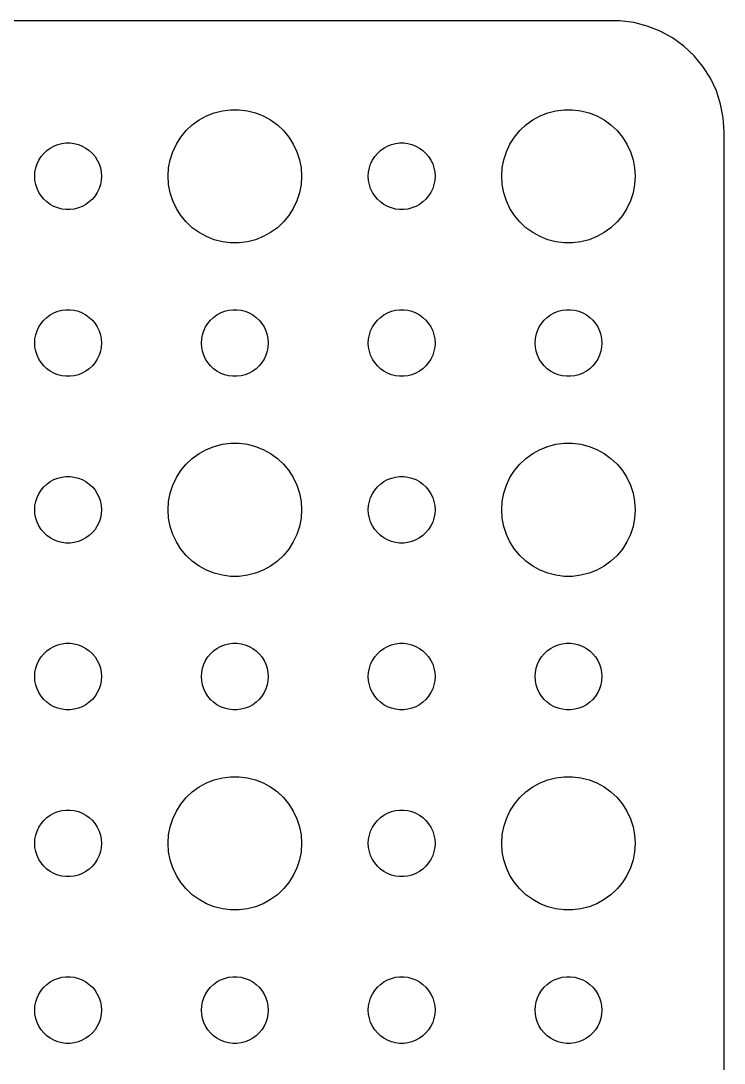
# Model space of a CAD drawing. Header units: metres. Extents: x -60 to 60, y -44 to 44.
# Drawn here: x 27.88 to 59.5, y -2.39 to 44.49 of the extents above; entities that cross this region are included whole.
import ezdxf

# ---------------------------------------------------------------- set-up
doc = ezdxf.new("R2010")
doc.units = ezdxf.units.M

msp = doc.modelspace()

# ---------------------------------------------------------------- linework, layer by layer
for p, q in [((54.8139, 44.4901), (-54.8139, 44.4901)), ((55.4369, 44.4114), (54.8139, 44.4901)), ((56.0451, 44.2553), (55.4369, 44.4114)), ((56.6289, 44.0241), (56.0451, 44.2553)), ((57.1791, 43.7216), (56.6289, 44.0241)), ((57.6871, 43.3526), (57.1791, 43.7216)), ((58.1448, 42.9227), (57.6871, 43.3526)), ((58.5451, 42.4389), (58.1448, 42.9227)), ((58.8815, 41.9088), (58.5451, 42.4389)), ((59.1489, 41.3406), (58.8815, 41.9088)), ((59.3429, 40.7434), (59.1489, 41.3406)), ((36.2227, 40.2145), (36.5729, 40.3532)), ((36.5729, 40.3532), (36.9379, 40.4469)), ((36.9379, 40.4469), (37.3116, 40.4941)), ((37.3116, 40.4941), (37.6884, 40.4941)), ((37.6884, 40.4941), (38.0621, 40.4469)), ((38.0621, 40.4469), (38.427, 40.3532)), ((38.427, 40.3532), (38.7773, 40.2145)), ((51.2227, 40.2145), (51.5729, 40.3532)), ((51.5729, 40.3532), (51.9379, 40.4469)), ((51.9379, 40.4469), (52.3116, 40.4941)), ((52.3116, 40.4941), (52.6884, 40.4941)), ((52.6884, 40.4941), (53.0621, 40.4469)), ((53.0621, 40.4469), (53.427, 40.3532)), ((53.427, 40.3532), (53.7773, 40.2145)), ((59.4606, 40.1267), (59.3429, 40.7434)), ((35.5877, 39.8115), (35.8925, 40.033)), ((35.8925, 40.033), (36.2227, 40.2145)), ((38.7773, 40.2145), (39.1075, 40.033)), ((39.1075, 40.033), (39.4123, 39.8115)), ((50.5877, 39.8115), (50.8925, 40.033)), ((50.8925, 40.033), (51.2227, 40.2145)), ((53.7773, 40.2145), (54.1075, 40.033)), ((54.1075, 40.033), (54.4123, 39.8115)), ((59.5, 39.5), (59.4606, 40.1267)), ((35.0729, 39.2634), (35.3131, 39.5536)), ((35.3131, 39.5536), (35.5877, 39.8115)), ((39.4123, 39.8115), (39.6869, 39.5536)), ((39.6869, 39.5536), (39.927, 39.2634)), ((50.0729, 39.2634), (50.3131, 39.5536)), ((50.3131, 39.5536), (50.5877, 39.8115)), ((54.4123, 39.8115), (54.6869, 39.5536)), ((54.6869, 39.5536), (54.927, 39.2634)), ((59.5, -39.5), (59.5, 39.5)), ((29.3613, 38.8572), (29.5365, 38.9266)), ((29.5365, 38.9266), (29.7189, 38.9734)), ((29.7189, 38.9734), (29.9058, 38.997)), ((29.9058, 38.997), (30.0942, 38.997)), ((30.0942, 38.997), (30.2811, 38.9734)), ((30.2811, 38.9734), (30.4635, 38.9266)), ((30.4635, 38.9266), (30.6387, 38.8572)), ((34.7107, 38.6044), (34.8711, 38.9453)), ((34.8711, 38.9453), (35.0729, 39.2634)), ((39.927, 39.2634), (40.1289, 38.9453)), ((40.1289, 38.9453), (40.2893, 38.6044)), ((44.3613, 38.8572), (44.5365, 38.9266)), ((44.5365, 38.9266), (44.7189, 38.9734)), ((44.7189, 38.9734), (44.9058, 38.997)), ((44.9058, 38.997), (45.0942, 38.997)), ((45.0942, 38.997), (45.2811, 38.9734)), ((45.2811, 38.9734), (45.4635, 38.9266)), ((45.4635, 38.9266), (45.6387, 38.8572)), ((49.7107, 38.6044), (49.8711, 38.9453)), ((49.8711, 38.9453), (50.0729, 39.2634)), ((54.927, 39.2634), (55.1289, 38.9453)), ((55.1289, 38.9453), (55.2893, 38.6044)), ((28.7865, 38.3817), (28.9065, 38.5268)), ((28.9065, 38.5268), (29.0439, 38.6558)), ((29.0439, 38.6558), (29.1963, 38.7665)), ((29.1963, 38.7665), (29.3613, 38.8572)), ((30.6387, 38.8572), (30.8037, 38.7665)), ((30.8037, 38.7665), (30.9561, 38.6558)), ((30.9561, 38.6558), (31.0934, 38.5268)), ((31.0934, 38.5268), (31.2135, 38.3817)), ((34.5942, 38.2461), (34.7107, 38.6044)), ((40.2893, 38.6044), (40.4057, 38.2461)), ((43.7865, 38.3817), (43.9065, 38.5268)), ((43.9065, 38.5268), (44.0439, 38.6558)), ((44.0439, 38.6558), (44.1963, 38.7665)), ((44.1963, 38.7665), (44.3613, 38.8572)), ((45.6387, 38.8572), (45.8037, 38.7665)), ((45.8037, 38.7665), (45.9561, 38.6558)), ((45.9561, 38.6558), (46.0934, 38.5268)), ((46.0934, 38.5268), (46.2135, 38.3817)), ((49.5942, 38.2461), (49.7107, 38.6044)), ((55.2893, 38.6044), (55.4057, 38.2461)), ((28.5471, 37.873), (28.6053, 38.0522)), ((28.6053, 38.0522), (28.6855, 38.2226)), ((28.6855, 38.2226), (28.7865, 38.3817)), ((31.2135, 38.3817), (31.3145, 38.2226)), ((31.3145, 38.2226), (31.3947, 38.0522)), ((31.3947, 38.0522), (31.4529, 37.873)), ((34.5237, 37.876), (34.5942, 38.2461)), ((40.4057, 38.2461), (40.4763, 37.876)), ((43.5471, 37.873), (43.6053, 38.0522)), ((43.6053, 38.0522), (43.6855, 38.2226)), ((43.6855, 38.2226), (43.7865, 38.3817)), ((46.2135, 38.3817), (46.3145, 38.2226)), ((46.3145, 38.2226), (46.3947, 38.0522)), ((46.3947, 38.0522), (46.4529, 37.873)), ((49.5237, 37.876), (49.5942, 38.2461)), ((55.4057, 38.2461), (55.4763, 37.876)), ((28.5, 37.5), (28.5118, 37.688)), ((28.5118, 37.688), (28.5471, 37.873)), ((31.4529, 37.873), (31.4882, 37.688)), ((31.4882, 37.688), (31.5, 37.5)), ((34.5, 37.5), (34.5237, 37.876)), ((40.4763, 37.876), (40.5, 37.5)), ((43.5, 37.5), (43.5118, 37.688)), ((43.5118, 37.688), (43.5471, 37.873)), ((46.4529, 37.873), (46.4882, 37.688)), ((46.4882, 37.688), (46.5, 37.5)), ((49.5, 37.5), (49.5237, 37.876)), ((55.4763, 37.876), (55.5, 37.5)), ((28.5118, 37.312), (28.5, 37.5)), ((28.5471, 37.127), (28.5118, 37.312)), ((28.6053, 36.9478), (28.5471, 37.127)), ((31.4529, 37.127), (31.3947, 36.9478)), ((31.4882, 37.312), (31.4529, 37.127)), ((31.5, 37.5), (31.4882, 37.312)), ((34.5237, 37.124), (34.5, 37.5)), ((34.5942, 36.7539), (34.5237, 37.124)), ((40.4763, 37.124), (40.4057, 36.7539)), ((40.5, 37.5), (40.4763, 37.124)), ((43.5118, 37.312), (43.5, 37.5)), ((43.5471, 37.127), (43.5118, 37.312)), ((43.6053, 36.9478), (43.5471, 37.127)), ((46.4529, 37.127), (46.3947, 36.9478)), ((46.4882, 37.312), (46.4529, 37.127)), ((46.5, 37.5), (46.4882, 37.312)), ((49.5237, 37.124), (49.5, 37.5)), ((49.5942, 36.7539), (49.5237, 37.124)), ((55.4763, 37.124), (55.4057, 36.7539)), ((55.5, 37.5), (55.4763, 37.124)), ((28.6855, 36.7774), (28.6053, 36.9478)), ((28.7865, 36.6183), (28.6855, 36.7774)), ((28.9065, 36.4732), (28.7865, 36.6183)), ((31.2135, 36.6183), (31.0934, 36.4732)), ((31.3145, 36.7774), (31.2135, 36.6183)), ((31.3947, 36.9478), (31.3145, 36.7774)), ((34.7107, 36.3956), (34.5942, 36.7539)), ((40.4057, 36.7539), (40.2893, 36.3956)), ((43.6855, 36.7774), (43.6053, 36.9478)), ((43.7865, 36.6183), (43.6855, 36.7774)), ((43.9065, 36.4732), (43.7865, 36.6183)), ((46.2135, 36.6183), (46.0934, 36.4732)), ((46.3145, 36.7774), (46.2135, 36.6183)), ((46.3947, 36.9478), (46.3145, 36.7774)), ((49.7107, 36.3956), (49.5942, 36.7539)), ((55.4057, 36.7539), (55.2893, 36.3956)), ((29.0439, 36.3442), (28.9065, 36.4732)), ((29.1963, 36.2335), (29.0439, 36.3442)), ((29.3613, 36.1428), (29.1963, 36.2335)), ((29.5365, 36.0734), (29.3613, 36.1428)), ((30.6387, 36.1428), (30.4635, 36.0734)), ((30.8037, 36.2335), (30.6387, 36.1428)), ((30.9561, 36.3442), (30.8037, 36.2335)), ((31.0934, 36.4732), (30.9561, 36.3442)), ((34.8711, 36.0547), (34.7107, 36.3956)), ((40.2893, 36.3956), (40.1289, 36.0547)), ((44.0439, 36.3442), (43.9065, 36.4732)), ((44.1963, 36.2335), (44.0439, 36.3442)), ((44.3613, 36.1428), (44.1963, 36.2335)), ((44.5365, 36.0734), (44.3613, 36.1428)), ((45.6387, 36.1428), (45.4635, 36.0734)), ((45.8037, 36.2335), (45.6387, 36.1428)), ((45.9561, 36.3442), (45.8037, 36.2335)), ((46.0934, 36.4732), (45.9561, 36.3442)), ((49.8711, 36.0547), (49.7107, 36.3956)), ((55.2893, 36.3956), (55.1289, 36.0547)), ((29.7189, 36.0266), (29.5365, 36.0734)), ((29.9058, 36.003), (29.7189, 36.0266)), ((30.0942, 36.003), (29.9058, 36.003)), ((30.2811, 36.0266), (30.0942, 36.003)), ((30.4635, 36.0734), (30.2811, 36.0266)), ((35.0729, 35.7366), (34.8711, 36.0547)), ((35.3131, 35.4464), (35.0729, 35.7366)), ((39.927, 35.7366), (39.6869, 35.4464)), ((40.1289, 36.0547), (39.927, 35.7366)), ((44.7189, 36.0266), (44.5365, 36.0734)), ((44.9058, 36.003), (44.7189, 36.0266)), ((45.0942, 36.003), (44.9058, 36.003)), ((45.2811, 36.0266), (45.0942, 36.003)), ((45.4635, 36.0734), (45.2811, 36.0266)), ((50.0729, 35.7366), (49.8711, 36.0547)), ((50.3131, 35.4464), (50.0729, 35.7366)), ((54.927, 35.7366), (54.6869, 35.4464)), ((55.1289, 36.0547), (54.927, 35.7366)), ((35.5877, 35.1885), (35.3131, 35.4464)), ((35.8925, 34.967), (35.5877, 35.1885)), ((39.4123, 35.1885), (39.1075, 34.967)), ((39.6869, 35.4464), (39.4123, 35.1885)), ((50.5877, 35.1885), (50.3131, 35.4464)), ((50.8925, 34.967), (50.5877, 35.1885)), ((54.4123, 35.1885), (54.1075, 34.967)), ((54.6869, 35.4464), (54.4123, 35.1885)), ((36.2227, 34.7855), (35.8925, 34.967)), ((36.5729, 34.6468), (36.2227, 34.7855)), ((38.7773, 34.7855), (38.427, 34.6468)), ((39.1075, 34.967), (38.7773, 34.7855)), ((51.2227, 34.7855), (50.8925, 34.967)), ((51.5729, 34.6468), (51.2227, 34.7855)), ((53.7773, 34.7855), (53.427, 34.6468)), ((54.1075, 34.967), (53.7773, 34.7855)), ((36.9379, 34.5531), (36.5729, 34.6468)), ((37.3116, 34.5059), (36.9379, 34.5531)), ((37.6884, 34.5059), (37.3116, 34.5059)), ((38.0621, 34.5531), (37.6884, 34.5059)), ((38.427, 34.6468), (38.0621, 34.5531)), ((51.9379, 34.5531), (51.5729, 34.6468)), ((52.3116, 34.5059), (51.9379, 34.5531)), ((52.6884, 34.5059), (52.3116, 34.5059)), ((53.0621, 34.5531), (52.6884, 34.5059)), ((53.427, 34.6468), (53.0621, 34.5531)), ((29.3613, 31.3572), (29.5365, 31.4266)), ((29.5365, 31.4266), (29.7189, 31.4734)), ((29.7189, 31.4734), (29.9058, 31.497)), ((29.9058, 31.497), (30.0942, 31.497)), ((30.0942, 31.497), (30.2811, 31.4734)), ((30.2811, 31.4734), (30.4635, 31.4266)), ((30.4635, 31.4266), (30.6387, 31.3572)), ((36.8613, 31.3572), (37.0365, 31.4266)), ((37.0365, 31.4266), (37.2189, 31.4734)), ((37.2189, 31.4734), (37.4058, 31.497)), ((37.4058, 31.497), (37.5942, 31.497)), ((37.5942, 31.497), (37.7811, 31.4734)), ((37.7811, 31.4734), (37.9635, 31.4266)), ((37.9635, 31.4266), (38.1387, 31.3572)), ((44.3613, 31.3572), (44.5365, 31.4266)), ((44.5365, 31.4266), (44.7189, 31.4734)), ((44.7189, 31.4734), (44.9058, 31.497)), ((44.9058, 31.497), (45.0942, 31.497)), ((45.0942, 31.497), (45.2811, 31.4734)), ((45.2811, 31.4734), (45.4635, 31.4266)), ((45.4635, 31.4266), (45.6387, 31.3572)), ((51.8613, 31.3572), (52.0365, 31.4266)), ((52.0365, 31.4266), (52.2189, 31.4734)), ((52.2189, 31.4734), (52.4058, 31.497)), ((52.4058, 31.497), (52.5942, 31.497)), ((52.5942, 31.497), (52.7811, 31.4734)), ((52.7811, 31.4734), (52.9635, 31.4266)), ((52.9635, 31.4266), (53.1387, 31.3572)), ((28.7865, 30.8817), (28.9065, 31.0268)), ((28.9065, 31.0268), (29.0439, 31.1558)), ((29.0439, 31.1558), (29.1963, 31.2665)), ((29.1963, 31.2665), (29.3613, 31.3572)), ((30.6387, 31.3572), (30.8037, 31.2665)), ((30.8037, 31.2665), (30.9561, 31.1558)), ((30.9561, 31.1558), (31.0934, 31.0268)), ((31.0934, 31.0268), (31.2135, 30.8817)), ((36.2865, 30.8817), (36.4065, 31.0268)), ((36.4065, 31.0268), (36.5439, 31.1558)), ((36.5439, 31.1558), (36.6963, 31.2665)), ((36.6963, 31.2665), (36.8613, 31.3572)), ((38.1387, 31.3572), (38.3037, 31.2665)), ((38.3037, 31.2665), (38.4561, 31.1558)), ((38.4561, 31.1558), (38.5934, 31.0268)), ((38.5934, 31.0268), (38.7135, 30.8817)), ((43.7865, 30.8817), (43.9065, 31.0268)), ((43.9065, 31.0268), (44.0439, 31.1558)), ((44.0439, 31.1558), (44.1963, 31.2665)), ((44.1963, 31.2665), (44.3613, 31.3572)), ((45.6387, 31.3572), (45.8037, 31.2665)), ((45.8037, 31.2665), (45.9561, 31.1558)), ((45.9561, 31.1558), (46.0934, 31.0268)), ((46.0934, 31.0268), (46.2135, 30.8817)), ((51.2865, 30.8817), (51.4065, 31.0268)), ((51.4065, 31.0268), (51.5439, 31.1558)), ((51.5439, 31.1558), (51.6963, 31.2665)), ((51.6963, 31.2665), (51.8613, 31.3572)), ((53.1387, 31.3572), (53.3037, 31.2665)), ((53.3037, 31.2665), (53.4561, 31.1558)), ((53.4561, 31.1558), (53.5934, 31.0268)), ((53.5934, 31.0268), (53.7135, 30.8817)), ((28.5471, 30.373), (28.6053, 30.5522)), ((28.6053, 30.5522), (28.6855, 30.7226)), ((28.6855, 30.7226), (28.7865, 30.8817)), ((31.2135, 30.8817), (31.3145, 30.7226)), ((31.3145, 30.7226), (31.3947, 30.5522)), ((31.3947, 30.5522), (31.4529, 30.373)), ((36.0471, 30.373), (36.1053, 30.5522)), ((36.1053, 30.5522), (36.1855, 30.7226)), ((36.1855, 30.7226), (36.2865, 30.8817)), ((38.7135, 30.8817), (38.8145, 30.7226)), ((38.8145, 30.7226), (38.8947, 30.5522)), ((38.8947, 30.5522), (38.9529, 30.373)), ((43.5471, 30.373), (43.6053, 30.5522)), ((43.6053, 30.5522), (43.6855, 30.7226)), ((43.6855, 30.7226), (43.7865, 30.8817)), ((46.2135, 30.8817), (46.3145, 30.7226)), ((46.3145, 30.7226), (46.3947, 30.5522)), ((46.3947, 30.5522), (46.4529, 30.373)), ((51.0471, 30.373), (51.1053, 30.5522)), ((51.1053, 30.5522), (51.1855, 30.7226)), ((51.1855, 30.7226), (51.2865, 30.8817)), ((53.7135, 30.8817), (53.8145, 30.7226)), ((53.8145, 30.7226), (53.8947, 30.5522)), ((53.8947, 30.5522), (53.9529, 30.373)), ((28.5, 30), (28.5118, 30.188)), ((28.5118, 30.188), (28.5471, 30.373)), ((31.4529, 30.373), (31.4882, 30.188)), ((31.4882, 30.188), (31.5, 30)), ((36, 30), (36.0118, 30.188)), ((36.0118, 30.188), (36.0471, 30.373)), ((38.9529, 30.373), (38.9882, 30.188)), ((38.9882, 30.188), (39, 30)), ((43.5, 30), (43.5118, 30.188)), ((43.5118, 30.188), (43.5471, 30.373)), ((46.4529, 30.373), (46.4882, 30.188)), ((46.4882, 30.188), (46.5, 30)), ((51, 30), (51.0118, 30.188)), ((51.0118, 30.188), (51.0471, 30.373)), ((53.9529, 30.373), (53.9882, 30.188)), ((53.9882, 30.188), (54, 30)), ((28.5118, 29.812), (28.5, 30)), ((28.5471, 29.627), (28.5118, 29.812)), ((28.6053, 29.4478), (28.5471, 29.627)), ((31.4529, 29.627), (31.3947, 29.4478)), ((31.4882, 29.812), (31.4529, 29.627)), ((31.5, 30), (31.4882, 29.812)), ((36.0118, 29.812), (36, 30)), ((36.0471, 29.627), (36.0118, 29.812)), ((36.1053, 29.4478), (36.0471, 29.627)), ((38.9529, 29.627), (38.8947, 29.4478)), ((38.9882, 29.812), (38.9529, 29.627)), ((39, 30), (38.9882, 29.812)), ((43.5118, 29.812), (43.5, 30)), ((43.5471, 29.627), (43.5118, 29.812)), ((43.6053, 29.4478), (43.5471, 29.627)), ((46.4529, 29.627), (46.3947, 29.4478)), ((46.4882, 29.812), (46.4529, 29.627)), ((46.5, 30), (46.4882, 29.812)), ((51.0118, 29.812), (51, 30)), ((51.0471, 29.627), (51.0118, 29.812)), ((51.1053, 29.4478), (51.0471, 29.627)), ((53.9529, 29.627), (53.8947, 29.4478)), ((53.9882, 29.812), (53.9529, 29.627)), ((54, 30), (53.9882, 29.812)), ((28.6855, 29.2774), (28.6053, 29.4478)), ((28.7865, 29.1183), (28.6855, 29.2774)), ((28.9065, 28.9732), (28.7865, 29.1183)), ((31.2135, 29.1183), (31.0934, 28.9732)), ((31.3145, 29.2774), (31.2135, 29.1183)), ((31.3947, 29.4478), (31.3145, 29.2774)), ((36.1855, 29.2774), (36.1053, 29.4478)), ((36.2865, 29.1183), (36.1855, 29.2774)), ((36.4065, 28.9732), (36.2865, 29.1183)), ((38.7135, 29.1183), (38.5934, 28.9732)), ((38.8145, 29.2774), (38.7135, 29.1183)), ((38.8947, 29.4478), (38.8145, 29.2774)), ((43.6855, 29.2774), (43.6053, 29.4478)), ((43.7865, 29.1183), (43.6855, 29.2774)), ((43.9065, 28.9732), (43.7865, 29.1183)), ((46.2135, 29.1183), (46.0934, 28.9732)), ((46.3145, 29.2774), (46.2135, 29.1183)), ((46.3947, 29.4478), (46.3145, 29.2774)), ((51.1855, 29.2774), (51.1053, 29.4478)), ((51.2865, 29.1183), (51.1855, 29.2774)), ((51.4065, 28.9732), (51.2865, 29.1183)), ((53.7135, 29.1183), (53.5934, 28.9732)), ((53.8145, 29.2774), (53.7135, 29.1183)), ((53.8947, 29.4478), (53.8145, 29.2774)), ((29.0439, 28.8442), (28.9065, 28.9732)), ((29.1963, 28.7335), (29.0439, 28.8442)), ((29.3613, 28.6427), (29.1963, 28.7335)), ((29.5365, 28.5734), (29.3613, 28.6427)), ((30.6387, 28.6427), (30.4635, 28.5734)), ((30.8037, 28.7335), (30.6387, 28.6427)), ((30.9561, 28.8442), (30.8037, 28.7335)), ((31.0934, 28.9732), (30.9561, 28.8442)), ((36.5439, 28.8442), (36.4065, 28.9732)), ((36.6963, 28.7335), (36.5439, 28.8442)), ((36.8613, 28.6427), (36.6963, 28.7335)), ((37.0365, 28.5734), (36.8613, 28.6427)), ((38.1387, 28.6427), (37.9635, 28.5734)), ((38.3037, 28.7335), (38.1387, 28.6427)), ((38.4561, 28.8442), (38.3037, 28.7335)), ((38.5934, 28.9732), (38.4561, 28.8442)), ((44.0439, 28.8442), (43.9065, 28.9732)), ((44.1963, 28.7335), (44.0439, 28.8442)), ((44.3613, 28.6427), (44.1963, 28.7335)), ((44.5365, 28.5734), (44.3613, 28.6427)), ((45.6387, 28.6427), (45.4635, 28.5734)), ((45.8037, 28.7335), (45.6387, 28.6427)), ((45.9561, 28.8442), (45.8037, 28.7335)), ((46.0934, 28.9732), (45.9561, 28.8442)), ((51.5439, 28.8442), (51.4065, 28.9732)), ((51.6963, 28.7335), (51.5439, 28.8442)), ((51.8613, 28.6427), (51.6963, 28.7335)), ((52.0365, 28.5734), (51.8613, 28.6427)), ((53.1387, 28.6427), (52.9635, 28.5734)), ((53.3037, 28.7335), (53.1387, 28.6427)), ((53.4561, 28.8442), (53.3037, 28.7335)), ((53.5934, 28.9732), (53.4561, 28.8442)), ((29.7189, 28.5266), (29.5365, 28.5734)), ((29.9058, 28.503), (29.7189, 28.5266)), ((30.0942, 28.503), (29.9058, 28.503)), ((30.2811, 28.5266), (30.0942, 28.503)), ((30.4635, 28.5734), (30.2811, 28.5266)), ((37.2189, 28.5266), (37.0365, 28.5734)), ((37.4058, 28.503), (37.2189, 28.5266)), ((37.5942, 28.503), (37.4058, 28.503)), ((37.7811, 28.5266), (37.5942, 28.503)), ((37.9635, 28.5734), (37.7811, 28.5266)), ((44.7189, 28.5266), (44.5365, 28.5734)), ((44.9058, 28.503), (44.7189, 28.5266)), ((45.0942, 28.503), (44.9058, 28.503)), ((45.2811, 28.5266), (45.0942, 28.503)), ((45.4635, 28.5734), (45.2811, 28.5266)), ((52.2189, 28.5266), (52.0365, 28.5734)), ((52.4058, 28.503), (52.2189, 28.5266)), ((52.5942, 28.503), (52.4058, 28.503)), ((52.7811, 28.5266), (52.5942, 28.503)), ((52.9635, 28.5734), (52.7811, 28.5266)), ((36.2227, 25.2145), (36.5729, 25.3532)), ((36.5729, 25.3532), (36.9379, 25.4469)), ((36.9379, 25.4469), (37.3116, 25.4941)), ((37.3116, 25.4941), (37.6884, 25.4941)), ((37.6884, 25.4941), (38.0621, 25.4469)), ((38.0621, 25.4469), (38.427, 25.3532)), ((38.427, 25.3532), (38.7773, 25.2145)), ((51.2227, 25.2145), (51.5729, 25.3532)), ((51.5729, 25.3532), (51.9379, 25.4469)), ((51.9379, 25.4469), (52.3116, 25.4941)), ((52.3116, 25.4941), (52.6884, 25.4941)), ((52.6884, 25.4941), (53.0621, 25.4469)), ((53.0621, 25.4469), (53.427, 25.3532)), ((53.427, 25.3532), (53.7773, 25.2145)), ((35.5877, 24.8115), (35.8925, 25.033)), ((35.8925, 25.033), (36.2227, 25.2145)), ((38.7773, 25.2145), (39.1075, 25.033)), ((39.1075, 25.033), (39.4123, 24.8115)), ((50.5877, 24.8115), (50.8925, 25.033)), ((50.8925, 25.033), (51.2227, 25.2145)), ((53.7773, 25.2145), (54.1075, 25.033)), ((54.1075, 25.033), (54.4123, 24.8115)), ((35.0729, 24.2634), (35.3131, 24.5536)), ((35.3131, 24.5536), (35.5877, 24.8115)), ((39.4123, 24.8115), (39.6869, 24.5536)), ((39.6869, 24.5536), (39.927, 24.2634)), ((50.0729, 24.2634), (50.3131, 24.5536)), ((50.3131, 24.5536), (50.5877, 24.8115)), ((54.4123, 24.8115), (54.6869, 24.5536)), ((54.6869, 24.5536), (54.927, 24.2634)), ((29.3613, 23.8572), (29.5365, 23.9266)), ((29.5365, 23.9266), (29.7189, 23.9734)), ((29.7189, 23.9734), (29.9058, 23.997)), ((29.9058, 23.997), (30.0942, 23.997)), ((30.0942, 23.997), (30.2811, 23.9734)), ((30.2811, 23.9734), (30.4635, 23.9266)), ((30.4635, 23.9266), (30.6387, 23.8572)), ((34.7107, 23.6044), (34.8711, 23.9453)), ((34.8711, 23.9453), (35.0729, 24.2634)), ((39.927, 24.2634), (40.1289, 23.9453)), ((40.1289, 23.9453), (40.2893, 23.6044)), ((44.3613, 23.8572), (44.5365, 23.9266)), ((44.5365, 23.9266), (44.7189, 23.9734)), ((44.7189, 23.9734), (44.9058, 23.997)), ((44.9058, 23.997), (45.0942, 23.997)), ((45.0942, 23.997), (45.2811, 23.9734)), ((45.2811, 23.9734), (45.4635, 23.9266)), ((45.4635, 23.9266), (45.6387, 23.8572)), ((49.7107, 23.6044), (49.8711, 23.9453)), ((49.8711, 23.9453), (50.0729, 24.2634)), ((54.927, 24.2634), (55.1289, 23.9453)), ((55.1289, 23.9453), (55.2893, 23.6044)), ((28.7865, 23.3817), (28.9065, 23.5268)), ((28.9065, 23.5268), (29.0439, 23.6558)), ((29.0439, 23.6558), (29.1963, 23.7665)), ((29.1963, 23.7665), (29.3613, 23.8572)), ((30.6387, 23.8572), (30.8037, 23.7665)), ((30.8037, 23.7665), (30.9561, 23.6558)), ((30.9561, 23.6558), (31.0934, 23.5268)), ((31.0934, 23.5268), (31.2135, 23.3817)), ((34.5942, 23.2461), (34.7107, 23.6044)), ((40.2893, 23.6044), (40.4057, 23.2461)), ((43.7865, 23.3817), (43.9065, 23.5268)), ((43.9065, 23.5268), (44.0439, 23.6558)), ((44.0439, 23.6558), (44.1963, 23.7665)), ((44.1963, 23.7665), (44.3613, 23.8572)), ((45.6387, 23.8572), (45.8037, 23.7665)), ((45.8037, 23.7665), (45.9561, 23.6558)), ((45.9561, 23.6558), (46.0934, 23.5268)), ((46.0934, 23.5268), (46.2135, 23.3817)), ((49.5942, 23.2461), (49.7107, 23.6044)), ((55.2893, 23.6044), (55.4057, 23.2461)), ((28.5471, 22.873), (28.6053, 23.0522)), ((28.6053, 23.0522), (28.6855, 23.2226)), ((28.6855, 23.2226), (28.7865, 23.3817)), ((31.2135, 23.3817), (31.3145, 23.2226)), ((31.3145, 23.2226), (31.3947, 23.0522)), ((31.3947, 23.0522), (31.4529, 22.873)), ((34.5237, 22.876), (34.5942, 23.2461)), ((40.4057, 23.2461), (40.4763, 22.876)), ((43.5471, 22.873), (43.6053, 23.0522)), ((43.6053, 23.0522), (43.6855, 23.2226)), ((43.6855, 23.2226), (43.7865, 23.3817)), ((46.2135, 23.3817), (46.3145, 23.2226)), ((46.3145, 23.2226), (46.3947, 23.0522)), ((46.3947, 23.0522), (46.4529, 22.873)), ((49.5237, 22.876), (49.5942, 23.2461)), ((55.4057, 23.2461), (55.4763, 22.876)), ((28.5, 22.5), (28.5118, 22.688)), ((28.5118, 22.688), (28.5471, 22.873)), ((31.4529, 22.873), (31.4882, 22.688)), ((31.4882, 22.688), (31.5, 22.5)), ((34.5, 22.5), (34.5237, 22.876)), ((40.4763, 22.876), (40.5, 22.5)), ((43.5, 22.5), (43.5118, 22.688)), ((43.5118, 22.688), (43.5471, 22.873)), ((46.4529, 22.873), (46.4882, 22.688)), ((46.4882, 22.688), (46.5, 22.5)), ((49.5, 22.5), (49.5237, 22.876)), ((55.4763, 22.876), (55.5, 22.5)), ((28.5118, 22.312), (28.5, 22.5)), ((28.5471, 22.127), (28.5118, 22.312)), ((28.6053, 21.9478), (28.5471, 22.127)), ((31.4529, 22.127), (31.3947, 21.9478)), ((31.4882, 22.312), (31.4529, 22.127)), ((31.5, 22.5), (31.4882, 22.312)), ((34.5237, 22.124), (34.5, 22.5)), ((34.5942, 21.7539), (34.5237, 22.124)), ((40.4763, 22.124), (40.4057, 21.7539)), ((40.5, 22.5), (40.4763, 22.124)), ((43.5118, 22.312), (43.5, 22.5)), ((43.5471, 22.127), (43.5118, 22.312)), ((43.6053, 21.9478), (43.5471, 22.127)), ((46.4529, 22.127), (46.3947, 21.9478)), ((46.4882, 22.312), (46.4529, 22.127)), ((46.5, 22.5), (46.4882, 22.312)), ((49.5237, 22.124), (49.5, 22.5)), ((49.5942, 21.7539), (49.5237, 22.124)), ((55.4763, 22.124), (55.4057, 21.7539)), ((55.5, 22.5), (55.4763, 22.124)), ((28.6855, 21.7774), (28.6053, 21.9478)), ((28.7865, 21.6183), (28.6855, 21.7774)), ((28.9065, 21.4732), (28.7865, 21.6183)), ((31.2135, 21.6183), (31.0934, 21.4732)), ((31.3145, 21.7774), (31.2135, 21.6183)), ((31.3947, 21.9478), (31.3145, 21.7774)), ((34.7107, 21.3956), (34.5942, 21.7539)), ((40.4057, 21.7539), (40.2893, 21.3956)), ((43.6855, 21.7774), (43.6053, 21.9478)), ((43.7865, 21.6183), (43.6855, 21.7774)), ((43.9065, 21.4732), (43.7865, 21.6183)), ((46.2135, 21.6183), (46.0934, 21.4732)), ((46.3145, 21.7774), (46.2135, 21.6183)), ((46.3947, 21.9478), (46.3145, 21.7774)), ((49.7107, 21.3956), (49.5942, 21.7539)), ((55.4057, 21.7539), (55.2893, 21.3956)), ((29.0439, 21.3442), (28.9065, 21.4732)), ((29.1963, 21.2335), (29.0439, 21.3442)), ((29.3613, 21.1427), (29.1963, 21.2335)), ((29.5365, 21.0734), (29.3613, 21.1427)), ((30.6387, 21.1427), (30.4635, 21.0734)), ((30.8037, 21.2335), (30.6387, 21.1427)), ((30.9561, 21.3442), (30.8037, 21.2335)), ((31.0934, 21.4732), (30.9561, 21.3442)), ((34.8711, 21.0547), (34.7107, 21.3956)), ((40.2893, 21.3956), (40.1289, 21.0547)), ((44.0439, 21.3442), (43.9065, 21.4732)), ((44.1963, 21.2335), (44.0439, 21.3442)), ((44.3613, 21.1427), (44.1963, 21.2335)), ((44.5365, 21.0734), (44.3613, 21.1427)), ((45.6387, 21.1427), (45.4635, 21.0734)), ((45.8037, 21.2335), (45.6387, 21.1427)), ((45.9561, 21.3442), (45.8037, 21.2335)), ((46.0934, 21.4732), (45.9561, 21.3442)), ((49.8711, 21.0547), (49.7107, 21.3956)), ((55.2893, 21.3956), (55.1289, 21.0547)), ((29.7189, 21.0266), (29.5365, 21.0734)), ((29.9058, 21.003), (29.7189, 21.0266)), ((30.0942, 21.003), (29.9058, 21.003)), ((30.2811, 21.0266), (30.0942, 21.003)), ((30.4635, 21.0734), (30.2811, 21.0266)), ((35.0729, 20.7366), (34.8711, 21.0547)), ((35.3131, 20.4464), (35.0729, 20.7366)), ((39.927, 20.7366), (39.6869, 20.4464)), ((40.1289, 21.0547), (39.927, 20.7366)), ((44.7189, 21.0266), (44.5365, 21.0734)), ((44.9058, 21.003), (44.7189, 21.0266)), ((45.0942, 21.003), (44.9058, 21.003)), ((45.2811, 21.0266), (45.0942, 21.003)), ((45.4635, 21.0734), (45.2811, 21.0266)), ((50.0729, 20.7366), (49.8711, 21.0547)), ((50.3131, 20.4464), (50.0729, 20.7366)), ((54.927, 20.7366), (54.6869, 20.4464)), ((55.1289, 21.0547), (54.927, 20.7366)), ((35.5877, 20.1884), (35.3131, 20.4464)), ((35.8925, 19.967), (35.5877, 20.1884)), ((39.4123, 20.1884), (39.1075, 19.967)), ((39.6869, 20.4464), (39.4123, 20.1884)), ((50.5877, 20.1884), (50.3131, 20.4464)), ((50.8925, 19.967), (50.5877, 20.1884)), ((54.4123, 20.1884), (54.1075, 19.967)), ((54.6869, 20.4464), (54.4123, 20.1884)), ((36.2227, 19.7855), (35.8925, 19.967)), ((36.5729, 19.6468), (36.2227, 19.7855)), ((38.7773, 19.7855), (38.427, 19.6468)), ((39.1075, 19.967), (38.7773, 19.7855)), ((51.2227, 19.7855), (50.8925, 19.967)), ((51.5729, 19.6468), (51.2227, 19.7855)), ((53.7773, 19.7855), (53.427, 19.6468)), ((54.1075, 19.967), (53.7773, 19.7855)), ((36.9379, 19.5531), (36.5729, 19.6468)), ((37.3116, 19.5059), (36.9379, 19.5531)), ((37.6884, 19.5059), (37.3116, 19.5059)), ((38.0621, 19.5531), (37.6884, 19.5059)), ((38.427, 19.6468), (38.0621, 19.5531)), ((51.9379, 19.5531), (51.5729, 19.6468)), ((52.3116, 19.5059), (51.9379, 19.5531)), ((52.6884, 19.5059), (52.3116, 19.5059)), ((53.0621, 19.5531), (52.6884, 19.5059)), ((53.427, 19.6468), (53.0621, 19.5531)), ((29.3613, 16.3572), (29.5365, 16.4266)), ((29.5365, 16.4266), (29.7189, 16.4734)), ((29.7189, 16.4734), (29.9058, 16.497)), ((29.9058, 16.497), (30.0942, 16.497)), ((30.0942, 16.497), (30.2811, 16.4734)), ((30.2811, 16.4734), (30.4635, 16.4266)), ((30.4635, 16.4266), (30.6387, 16.3572)), ((36.8613, 16.3572), (37.0365, 16.4266)), ((37.0365, 16.4266), (37.2189, 16.4734)), ((37.2189, 16.4734), (37.4058, 16.497)), ((37.4058, 16.497), (37.5942, 16.497)), ((37.5942, 16.497), (37.7811, 16.4734)), ((37.7811, 16.4734), (37.9635, 16.4266)), ((37.9635, 16.4266), (38.1387, 16.3572)), ((44.3613, 16.3572), (44.5365, 16.4266)), ((44.5365, 16.4266), (44.7189, 16.4734)), ((44.7189, 16.4734), (44.9058, 16.497)), ((44.9058, 16.497), (45.0942, 16.497)), ((45.0942, 16.497), (45.2811, 16.4734)), ((45.2811, 16.4734), (45.4635, 16.4266)), ((45.4635, 16.4266), (45.6387, 16.3572)), ((51.8613, 16.3572), (52.0365, 16.4266)), ((52.0365, 16.4266), (52.2189, 16.4734)), ((52.2189, 16.4734), (52.4058, 16.497)), ((52.4058, 16.497), (52.5942, 16.497)), ((52.5942, 16.497), (52.7811, 16.4734)), ((52.7811, 16.4734), (52.9635, 16.4266)), ((52.9635, 16.4266), (53.1387, 16.3572)), ((28.7865, 15.8817), (28.9065, 16.0268)), ((28.9065, 16.0268), (29.0439, 16.1558)), ((29.0439, 16.1558), (29.1963, 16.2665)), ((29.1963, 16.2665), (29.3613, 16.3572)), ((30.6387, 16.3572), (30.8037, 16.2665)), ((30.8037, 16.2665), (30.9561, 16.1558)), ((30.9561, 16.1558), (31.0934, 16.0268)), ((31.0934, 16.0268), (31.2135, 15.8817)), ((36.2865, 15.8817), (36.4065, 16.0268)), ((36.4065, 16.0268), (36.5439, 16.1558)), ((36.5439, 16.1558), (36.6963, 16.2665)), ((36.6963, 16.2665), (36.8613, 16.3572)), ((38.1387, 16.3572), (38.3037, 16.2665)), ((38.3037, 16.2665), (38.4561, 16.1558)), ((38.4561, 16.1558), (38.5934, 16.0268)), ((38.5934, 16.0268), (38.7135, 15.8817)), ((43.7865, 15.8817), (43.9065, 16.0268)), ((43.9065, 16.0268), (44.0439, 16.1558)), ((44.0439, 16.1558), (44.1963, 16.2665)), ((44.1963, 16.2665), (44.3613, 16.3572)), ((45.6387, 16.3572), (45.8037, 16.2665)), ((45.8037, 16.2665), (45.9561, 16.1558)), ((45.9561, 16.1558), (46.0934, 16.0268)), ((46.0934, 16.0268), (46.2135, 15.8817)), ((51.2865, 15.8817), (51.4065, 16.0268)), ((51.4065, 16.0268), (51.5439, 16.1558)), ((51.5439, 16.1558), (51.6963, 16.2665)), ((51.6963, 16.2665), (51.8613, 16.3572)), ((53.1387, 16.3572), (53.3037, 16.2665)), ((53.3037, 16.2665), (53.4561, 16.1558)), ((53.4561, 16.1558), (53.5934, 16.0268)), ((53.5934, 16.0268), (53.7135, 15.8817)), ((28.5471, 15.373), (28.6053, 15.5522)), ((28.6053, 15.5522), (28.6855, 15.7226)), ((28.6855, 15.7226), (28.7865, 15.8817)), ((31.2135, 15.8817), (31.3145, 15.7226)), ((31.3145, 15.7226), (31.3947, 15.5522)), ((31.3947, 15.5522), (31.4529, 15.373)), ((36.0471, 15.373), (36.1053, 15.5522)), ((36.1053, 15.5522), (36.1855, 15.7226)), ((36.1855, 15.7226), (36.2865, 15.8817)), ((38.7135, 15.8817), (38.8145, 15.7226)), ((38.8145, 15.7226), (38.8947, 15.5522)), ((38.8947, 15.5522), (38.9529, 15.373)), ((43.5471, 15.373), (43.6053, 15.5522)), ((43.6053, 15.5522), (43.6855, 15.7226)), ((43.6855, 15.7226), (43.7865, 15.8817)), ((46.2135, 15.8817), (46.3145, 15.7226)), ((46.3145, 15.7226), (46.3947, 15.5522)), ((46.3947, 15.5522), (46.4529, 15.373)), ((51.0471, 15.373), (51.1053, 15.5522)), ((51.1053, 15.5522), (51.1855, 15.7226)), ((51.1855, 15.7226), (51.2865, 15.8817)), ((53.7135, 15.8817), (53.8145, 15.7226)), ((53.8145, 15.7226), (53.8947, 15.5522)), ((53.8947, 15.5522), (53.9529, 15.373)), ((28.5, 15), (28.5118, 15.188)), ((28.5118, 15.188), (28.5471, 15.373)), ((31.4529, 15.373), (31.4882, 15.188)), ((31.4882, 15.188), (31.5, 15)), ((36, 15), (36.0118, 15.188)), ((36.0118, 15.188), (36.0471, 15.373)), ((38.9529, 15.373), (38.9882, 15.188)), ((38.9882, 15.188), (39, 15)), ((43.5, 15), (43.5118, 15.188)), ((43.5118, 15.188), (43.5471, 15.373)), ((46.4529, 15.373), (46.4882, 15.188)), ((46.4882, 15.188), (46.5, 15)), ((51, 15), (51.0118, 15.188)), ((51.0118, 15.188), (51.0471, 15.373)), ((53.9529, 15.373), (53.9882, 15.188)), ((53.9882, 15.188), (54, 15)), ((28.5118, 14.812), (28.5, 15)), ((28.5471, 14.627), (28.5118, 14.812)), ((28.6053, 14.4478), (28.5471, 14.627)), ((31.4529, 14.627), (31.3947, 14.4478)), ((31.4882, 14.812), (31.4529, 14.627)), ((31.5, 15), (31.4882, 14.812)), ((36.0118, 14.812), (36, 15)), ((36.0471, 14.627), (36.0118, 14.812)), ((36.1053, 14.4478), (36.0471, 14.627)), ((38.9529, 14.627), (38.8947, 14.4478)), ((38.9882, 14.812), (38.9529, 14.627)), ((39, 15), (38.9882, 14.812)), ((43.5118, 14.812), (43.5, 15)), ((43.5471, 14.627), (43.5118, 14.812)), ((43.6053, 14.4478), (43.5471, 14.627)), ((46.4529, 14.627), (46.3947, 14.4478)), ((46.4882, 14.812), (46.4529, 14.627)), ((46.5, 15), (46.4882, 14.812)), ((51.0118, 14.812), (51, 15)), ((51.0471, 14.627), (51.0118, 14.812)), ((51.1053, 14.4478), (51.0471, 14.627)), ((53.9529, 14.627), (53.8947, 14.4478)), ((53.9882, 14.812), (53.9529, 14.627)), ((54, 15), (53.9882, 14.812)), ((28.6855, 14.2774), (28.6053, 14.4478)), ((28.7865, 14.1183), (28.6855, 14.2774)), ((28.9065, 13.9732), (28.7865, 14.1183)), ((31.2135, 14.1183), (31.0934, 13.9732)), ((31.3145, 14.2774), (31.2135, 14.1183)), ((31.3947, 14.4478), (31.3145, 14.2774)), ((36.1855, 14.2774), (36.1053, 14.4478)), ((36.2865, 14.1183), (36.1855, 14.2774)), ((36.4065, 13.9732), (36.2865, 14.1183)), ((38.7135, 14.1183), (38.5934, 13.9732)), ((38.8145, 14.2774), (38.7135, 14.1183)), ((38.8947, 14.4478), (38.8145, 14.2774)), ((43.6855, 14.2774), (43.6053, 14.4478)), ((43.7865, 14.1183), (43.6855, 14.2774)), ((43.9065, 13.9732), (43.7865, 14.1183)), ((46.2135, 14.1183), (46.0934, 13.9732)), ((46.3145, 14.2774), (46.2135, 14.1183)), ((46.3947, 14.4478), (46.3145, 14.2774)), ((51.1855, 14.2774), (51.1053, 14.4478)), ((51.2865, 14.1183), (51.1855, 14.2774)), ((51.4065, 13.9732), (51.2865, 14.1183)), ((53.7135, 14.1183), (53.5934, 13.9732)), ((53.8145, 14.2774), (53.7135, 14.1183)), ((53.8947, 14.4478), (53.8145, 14.2774)), ((29.0439, 13.8442), (28.9065, 13.9732)), ((29.1963, 13.7335), (29.0439, 13.8442)), ((29.3613, 13.6427), (29.1963, 13.7335)), ((29.5365, 13.5734), (29.3613, 13.6427)), ((30.6387, 13.6427), (30.4635, 13.5734)), ((30.8037, 13.7335), (30.6387, 13.6427)), ((30.9561, 13.8442), (30.8037, 13.7335)), ((31.0934, 13.9732), (30.9561, 13.8442)), ((36.5439, 13.8442), (36.4065, 13.9732)), ((36.6963, 13.7335), (36.5439, 13.8442)), ((36.8613, 13.6427), (36.6963, 13.7335)), ((37.0365, 13.5734), (36.8613, 13.6427)), ((38.1387, 13.6427), (37.9635, 13.5734)), ((38.3037, 13.7335), (38.1387, 13.6427)), ((38.4561, 13.8442), (38.3037, 13.7335)), ((38.5934, 13.9732), (38.4561, 13.8442)), ((44.0439, 13.8442), (43.9065, 13.9732)), ((44.1963, 13.7335), (44.0439, 13.8442)), ((44.3613, 13.6427), (44.1963, 13.7335)), ((44.5365, 13.5734), (44.3613, 13.6427)), ((45.6387, 13.6427), (45.4635, 13.5734)), ((45.8037, 13.7335), (45.6387, 13.6427)), ((45.9561, 13.8442), (45.8037, 13.7335)), ((46.0934, 13.9732), (45.9561, 13.8442)), ((51.5439, 13.8442), (51.4065, 13.9732)), ((51.6963, 13.7335), (51.5439, 13.8442)), ((51.8613, 13.6427), (51.6963, 13.7335)), ((52.0365, 13.5734), (51.8613, 13.6427)), ((53.1387, 13.6427), (52.9635, 13.5734)), ((53.3037, 13.7335), (53.1387, 13.6427)), ((53.4561, 13.8442), (53.3037, 13.7335)), ((53.5934, 13.9732), (53.4561, 13.8442)), ((29.7189, 13.5266), (29.5365, 13.5734)), ((29.9058, 13.5029), (29.7189, 13.5266)), ((30.0942, 13.5029), (29.9058, 13.5029)), ((30.2811, 13.5266), (30.0942, 13.5029)), ((30.4635, 13.5734), (30.2811, 13.5266)), ((37.2189, 13.5266), (37.0365, 13.5734)), ((37.4058, 13.5029), (37.2189, 13.5266)), ((37.5942, 13.5029), (37.4058, 13.5029)), ((37.7811, 13.5266), (37.5942, 13.5029)), ((37.9635, 13.5734), (37.7811, 13.5266)), ((44.7189, 13.5266), (44.5365, 13.5734)), ((44.9058, 13.5029), (44.7189, 13.5266)), ((45.0942, 13.5029), (44.9058, 13.5029)), ((45.2811, 13.5266), (45.0942, 13.5029)), ((45.4635, 13.5734), (45.2811, 13.5266)), ((52.2189, 13.5266), (52.0365, 13.5734)), ((52.4058, 13.5029), (52.2189, 13.5266)), ((52.5942, 13.5029), (52.4058, 13.5029)), ((52.7811, 13.5266), (52.5942, 13.5029)), ((52.9635, 13.5734), (52.7811, 13.5266)), ((36.2227, 10.2145), (36.5729, 10.3532)), ((36.5729, 10.3532), (36.9379, 10.4469)), ((36.9379, 10.4469), (37.3116, 10.4941)), ((37.3116, 10.4941), (37.6884, 10.4941)), ((37.6884, 10.4941), (38.0621, 10.4469)), ((38.0621, 10.4469), (38.427, 10.3532)), ((38.427, 10.3532), (38.7773, 10.2145)), ((51.2227, 10.2145), (51.5729, 10.3532)), ((51.5729, 10.3532), (51.9379, 10.4469)), ((51.9379, 10.4469), (52.3116, 10.4941)), ((52.3116, 10.4941), (52.6884, 10.4941)), ((52.6884, 10.4941), (53.0621, 10.4469)), ((53.0621, 10.4469), (53.427, 10.3532)), ((53.427, 10.3532), (53.7773, 10.2145)), ((35.5877, 9.81154), (35.8925, 10.033)), ((35.8925, 10.033), (36.2227, 10.2145)), ((38.7773, 10.2145), (39.1075, 10.033)), ((39.1075, 10.033), (39.4123, 9.81154)), ((50.5877, 9.81154), (50.8925, 10.033)), ((50.8925, 10.033), (51.2227, 10.2145)), ((53.7773, 10.2145), (54.1075, 10.033)), ((54.1075, 10.033), (54.4123, 9.81154)), ((35.0729, 9.26335), (35.3131, 9.55363)), ((35.3131, 9.55363), (35.5877, 9.81154)), ((39.4123, 9.81154), (39.6869, 9.55363)), ((39.6869, 9.55363), (39.927, 9.26335)), ((50.0729, 9.26335), (50.3131, 9.55363)), ((50.3131, 9.55363), (50.5877, 9.81154)), ((54.4123, 9.81154), (54.6869, 9.55363)), ((54.6869, 9.55363), (54.927, 9.26335)), ((29.3613, 8.85724), (29.5365, 8.92657)), ((29.5365, 8.92657), (29.7189, 8.97342)), ((29.7189, 8.97342), (29.9058, 8.99704)), ((29.9058, 8.99704), (30.0942, 8.99704)), ((30.0942, 8.99704), (30.2811, 8.97342)), ((30.2811, 8.97342), (30.4635, 8.92657)), ((30.4635, 8.92657), (30.6387, 8.85724)), ((34.7107, 8.60437), (34.8711, 8.94525)), ((34.8711, 8.94525), (35.0729, 9.26335)), ((39.927, 9.26335), (40.1289, 8.94525)), ((40.1289, 8.94525), (40.2893, 8.60437)), ((44.3613, 8.85724), (44.5365, 8.92657)), ((44.5365, 8.92657), (44.7189, 8.97342)), ((44.7189, 8.97342), (44.9058, 8.99704)), ((44.9058, 8.99704), (45.0942, 8.99704)), ((45.0942, 8.99704), (45.2811, 8.97342)), ((45.2811, 8.97342), (45.4635, 8.92657)), ((45.4635, 8.92657), (45.6387, 8.85724)), ((49.7107, 8.60437), (49.8711, 8.94525)), ((49.8711, 8.94525), (50.0729, 9.26335)), ((54.927, 9.26335), (55.1289, 8.94525)), ((55.1289, 8.94525), (55.2893, 8.60437)), ((28.7865, 8.38167), (28.9065, 8.52681)), ((28.9065, 8.52681), (29.0439, 8.65576)), ((29.0439, 8.65576), (29.1963, 8.76648)), ((29.1963, 8.76648), (29.3613, 8.85724)), ((30.6387, 8.85724), (30.8037, 8.76648)), ((30.8037, 8.76648), (30.9561, 8.65576)), ((30.9561, 8.65576), (31.0934, 8.52681)), ((31.0934, 8.52681), (31.2135, 8.38167)), ((34.5942, 8.24606), (34.7107, 8.60437)), ((40.2893, 8.60437), (40.4057, 8.24606)), ((43.7865, 8.38167), (43.9065, 8.52681)), ((43.9065, 8.52681), (44.0439, 8.65576)), ((44.0439, 8.65576), (44.1963, 8.76648)), ((44.1963, 8.76648), (44.3613, 8.85724)), ((45.6387, 8.85724), (45.8037, 8.76648)), ((45.8037, 8.76648), (45.9561, 8.65576)), ((45.9561, 8.65576), (46.0934, 8.52681)), ((46.0934, 8.52681), (46.2135, 8.38167)), ((49.5942, 8.24606), (49.7107, 8.60437)), ((55.2893, 8.60437), (55.4057, 8.24606)), ((28.5471, 7.87303), (28.6053, 8.05219)), ((28.6053, 8.05219), (28.6855, 8.22263)), ((28.6855, 8.22263), (28.7865, 8.38167)), ((31.2135, 8.38167), (31.3145, 8.22263)), ((31.3145, 8.22263), (31.3947, 8.05219)), ((31.3947, 8.05219), (31.4529, 7.87303)), ((34.5237, 7.87599), (34.5942, 8.24606)), ((40.4057, 8.24606), (40.4763, 7.87599)), ((43.5471, 7.87303), (43.6053, 8.05219)), ((43.6053, 8.05219), (43.6855, 8.22263)), ((43.6855, 8.22263), (43.7865, 8.38167)), ((46.2135, 8.38167), (46.3145, 8.22263)), ((46.3145, 8.22263), (46.3947, 8.05219)), ((46.3947, 8.05219), (46.4529, 7.87303)), ((49.5237, 7.87599), (49.5942, 8.24606)), ((55.4057, 8.24606), (55.4763, 7.87599)), ((28.5, 7.5), (28.5118, 7.68799)), ((28.5118, 7.68799), (28.5471, 7.87303)), ((31.4529, 7.87303), (31.4882, 7.68799)), ((31.4882, 7.68799), (31.5, 7.5)), ((34.5, 7.5), (34.5237, 7.87599)), ((40.4763, 7.87599), (40.5, 7.5)), ((43.5, 7.5), (43.5118, 7.68799)), ((43.5118, 7.68799), (43.5471, 7.87303)), ((46.4529, 7.87303), (46.4882, 7.68799)), ((46.4882, 7.68799), (46.5, 7.5)), ((49.5, 7.5), (49.5237, 7.87599)), ((55.4763, 7.87599), (55.5, 7.5)), ((28.5118, 7.312), (28.5, 7.5)), ((28.5471, 7.12695), (28.5118, 7.312)), ((28.6053, 6.9478), (28.5471, 7.12695)), ((31.4529, 7.12695), (31.3947, 6.9478)), ((31.4882, 7.312), (31.4529, 7.12695)), ((31.5, 7.5), (31.4882, 7.312)), ((34.5237, 7.12399), (34.5, 7.5)), ((34.5942, 6.75392), (34.5237, 7.12399)), ((40.4763, 7.12399), (40.4057, 6.75392)), ((40.5, 7.5), (40.4763, 7.12399)), ((43.5118, 7.312), (43.5, 7.5)), ((43.5471, 7.12695), (43.5118, 7.312)), ((43.6053, 6.9478), (43.5471, 7.12695)), ((46.4529, 7.12695), (46.3947, 6.9478)), ((46.4882, 7.312), (46.4529, 7.12695)), ((46.5, 7.5), (46.4882, 7.312)), ((49.5237, 7.12399), (49.5, 7.5)), ((49.5942, 6.75392), (49.5237, 7.12399)), ((55.4763, 7.12399), (55.4057, 6.75392)), ((55.5, 7.5), (55.4763, 7.12399)), ((28.6855, 6.77736), (28.6053, 6.9478)), ((28.7865, 6.61832), (28.6855, 6.77736)), ((28.9065, 6.47318), (28.7865, 6.61832)), ((31.2135, 6.61832), (31.0934, 6.47318)), ((31.3145, 6.77736), (31.2135, 6.61832)), ((31.3947, 6.9478), (31.3145, 6.77736)), ((34.7107, 6.39561), (34.5942, 6.75392)), ((40.4057, 6.75392), (40.2893, 6.39561)), ((43.6855, 6.77736), (43.6053, 6.9478)), ((43.7865, 6.61832), (43.6855, 6.77736)), ((43.9065, 6.47318), (43.7865, 6.61832)), ((46.2135, 6.61832), (46.0934, 6.47318)), ((46.3145, 6.77736), (46.2135, 6.61832)), ((46.3947, 6.9478), (46.3145, 6.77736)), ((49.7107, 6.39561), (49.5942, 6.75392)), ((55.4057, 6.75392), (55.2893, 6.39561)), ((29.0439, 6.34422), (28.9065, 6.47318)), ((29.1963, 6.23351), (29.0439, 6.34422)), ((29.3613, 6.14275), (29.1963, 6.23351)), ((29.5365, 6.07341), (29.3613, 6.14275)), ((30.6387, 6.14275), (30.4635, 6.07341)), ((30.8037, 6.23351), (30.6387, 6.14275)), ((30.9561, 6.34422), (30.8037, 6.23351)), ((31.0934, 6.47318), (30.9561, 6.34422)), ((34.8711, 6.05473), (34.7107, 6.39561)), ((40.2893, 6.39561), (40.1289, 6.05473)), ((44.0439, 6.34422), (43.9065, 6.47318)), ((44.1963, 6.23351), (44.0439, 6.34422)), ((44.3613, 6.14275), (44.1963, 6.23351)), ((44.5365, 6.07341), (44.3613, 6.14275)), ((45.6387, 6.14275), (45.4635, 6.07341)), ((45.8037, 6.23351), (45.6387, 6.14275)), ((45.9561, 6.34422), (45.8037, 6.23351)), ((46.0934, 6.47318), (45.9561, 6.34422)), ((49.8711, 6.05473), (49.7107, 6.39561)), ((55.2893, 6.39561), (55.1289, 6.05473)), ((29.7189, 6.02657), (29.5365, 6.07341)), ((29.9058, 6.00294), (29.7189, 6.02657)), ((30.0942, 6.00294), (29.9058, 6.00294)), ((30.2811, 6.02657), (30.0942, 6.00294)), ((30.4635, 6.07341), (30.2811, 6.02657)), ((35.0729, 5.73663), (34.8711, 6.05473)), ((35.3131, 5.44635), (35.0729, 5.73663)), ((39.927, 5.73663), (39.6869, 5.44635)), ((40.1289, 6.05473), (39.927, 5.73663)), ((44.7189, 6.02657), (44.5365, 6.07341)), ((44.9058, 6.00294), (44.7189, 6.02657)), ((45.0942, 6.00294), (44.9058, 6.00294)), ((45.2811, 6.02657), (45.0942, 6.00294)), ((45.4635, 6.07341), (45.2811, 6.02657)), ((50.0729, 5.73663), (49.8711, 6.05473)), ((50.3131, 5.44635), (50.0729, 5.73663)), ((54.927, 5.73663), (54.6869, 5.44635)), ((55.1289, 6.05473), (54.927, 5.73663)), ((35.5877, 5.18845), (35.3131, 5.44635)), ((35.8925, 4.96701), (35.5877, 5.18845)), ((39.4123, 5.18845), (39.1075, 4.96701)), ((39.6869, 5.44635), (39.4123, 5.18845)), ((50.5877, 5.18845), (50.3131, 5.44635)), ((50.8925, 4.96701), (50.5877, 5.18845)), ((54.4123, 5.18845), (54.1075, 4.96701)), ((54.6869, 5.44635), (54.4123, 5.18845)), ((36.2227, 4.78551), (35.8925, 4.96701)), ((36.5729, 4.64682), (36.2227, 4.78551)), ((38.7773, 4.78551), (38.427, 4.64682)), ((39.1075, 4.96701), (38.7773, 4.78551)), ((51.2227, 4.78551), (50.8925, 4.96701)), ((51.5729, 4.64682), (51.2227, 4.78551)), ((53.7773, 4.78551), (53.427, 4.64682)), ((54.1075, 4.96701), (53.7773, 4.78551)), ((36.9379, 4.55313), (36.5729, 4.64682)), ((37.3116, 4.50591), (36.9379, 4.55313)), ((37.6884, 4.50591), (37.3116, 4.50591)), ((38.0621, 4.55313), (37.6884, 4.50591)), ((38.427, 4.64682), (38.0621, 4.55313)), ((51.9379, 4.55313), (51.5729, 4.64682)), ((52.3116, 4.50591), (51.9379, 4.55313)), ((52.6884, 4.50591), (52.3116, 4.50591)), ((53.0621, 4.55313), (52.6884, 4.50591)), ((53.427, 4.64682), (53.0621, 4.55313)), ((29.3613, 1.35724), (29.5365, 1.42657)), ((29.5365, 1.42657), (29.7189, 1.47342)), ((29.7189, 1.47342), (29.9058, 1.49704)), ((29.9058, 1.49704), (30.0942, 1.49704)), ((30.0942, 1.49704), (30.2811, 1.47342)), ((30.2811, 1.47342), (30.4635, 1.42657)), ((30.4635, 1.42657), (30.6387, 1.35724)), ((36.8613, 1.35724), (37.0365, 1.42657)), ((37.0365, 1.42657), (37.2189, 1.47342)), ((37.2189, 1.47342), (37.4058, 1.49704)), ((37.4058, 1.49704), (37.5942, 1.49704)), ((37.5942, 1.49704), (37.7811, 1.47342)), ((37.7811, 1.47342), (37.9635, 1.42657)), ((37.9635, 1.42657), (38.1387, 1.35724)), ((44.3613, 1.35724), (44.5365, 1.42657)), ((44.5365, 1.42657), (44.7189, 1.47342)), ((44.7189, 1.47342), (44.9058, 1.49704)), ((44.9058, 1.49704), (45.0942, 1.49704)), ((45.0942, 1.49704), (45.2811, 1.47342)), ((45.2811, 1.47342), (45.4635, 1.42657)), ((45.4635, 1.42657), (45.6387, 1.35724)), ((51.8613, 1.35724), (52.0365, 1.42657)), ((52.0365, 1.42657), (52.2189, 1.47342)), ((52.2189, 1.47342), (52.4058, 1.49704)), ((52.4058, 1.49704), (52.5942, 1.49704)), ((52.5942, 1.49704), (52.7811, 1.47342)), ((52.7811, 1.47342), (52.9635, 1.42657)), ((52.9635, 1.42657), (53.1387, 1.35724)), ((28.7865, 0.881668), (28.9065, 1.02681)), ((28.9065, 1.02681), (29.0439, 1.15576)), ((29.0439, 1.15576), (29.1963, 1.26648)), ((29.1963, 1.26648), (29.3613, 1.35724)), ((30.6387, 1.35724), (30.8037, 1.26648)), ((30.8037, 1.26648), (30.9561, 1.15576)), ((30.9561, 1.15576), (31.0934, 1.02681)), ((31.0934, 1.02681), (31.2135, 0.881668)), ((36.2865, 0.881668), (36.4065, 1.02681)), ((36.4065, 1.02681), (36.5439, 1.15576)), ((36.5439, 1.15576), (36.6963, 1.26648)), ((36.6963, 1.26648), (36.8613, 1.35724)), ((38.1387, 1.35724), (38.3037, 1.26648)), ((38.3037, 1.26648), (38.4561, 1.15576)), ((38.4561, 1.15576), (38.5934, 1.02681)), ((38.5934, 1.02681), (38.7135, 0.881668)), ((43.7865, 0.881668), (43.9065, 1.02681)), ((43.9065, 1.02681), (44.0439, 1.15576)), ((44.0439, 1.15576), (44.1963, 1.26648)), ((44.1963, 1.26648), (44.3613, 1.35724)), ((45.6387, 1.35724), (45.8037, 1.26648)), ((45.8037, 1.26648), (45.9561, 1.15576)), ((45.9561, 1.15576), (46.0934, 1.02681)), ((46.0934, 1.02681), (46.2135, 0.881668)), ((51.2865, 0.881668), (51.4065, 1.02681)), ((51.4065, 1.02681), (51.5439, 1.15576)), ((51.5439, 1.15576), (51.6963, 1.26648)), ((51.6963, 1.26648), (51.8613, 1.35724)), ((53.1387, 1.35724), (53.3037, 1.26648)), ((53.3037, 1.26648), (53.4561, 1.15576)), ((53.4561, 1.15576), (53.5934, 1.02681)), ((53.5934, 1.02681), (53.7135, 0.881668)), ((28.5471, 0.373032), (28.6053, 0.552185)), ((28.6053, 0.552185), (28.6855, 0.722626)), ((28.6855, 0.722626), (28.7865, 0.881668)), ((31.2135, 0.881668), (31.3145, 0.722626)), ((31.3145, 0.722626), (31.3947, 0.552185)), ((31.3947, 0.552185), (31.4529, 0.373032)), ((36.0471, 0.373032), (36.1053, 0.552185)), ((36.1053, 0.552185), (36.1855, 0.722626)), ((36.1855, 0.722626), (36.2865, 0.881668)), ((38.7135, 0.881668), (38.8145, 0.722626)), ((38.8145, 0.722626), (38.8947, 0.552185)), ((38.8947, 0.552185), (38.9529, 0.373032)), ((43.5471, 0.373032), (43.6053, 0.552185)), ((43.6053, 0.552185), (43.6855, 0.722626)), ((43.6855, 0.722626), (43.7865, 0.881668)), ((46.2135, 0.881668), (46.3145, 0.722626)), ((46.3145, 0.722626), (46.3947, 0.552185)), ((46.3947, 0.552185), (46.4529, 0.373032)), ((51.0471, 0.373032), (51.1053, 0.552185)), ((51.1053, 0.552185), (51.1855, 0.722626)), ((51.1855, 0.722626), (51.2865, 0.881668)), ((53.7135, 0.881668), (53.8145, 0.722626)), ((53.8145, 0.722626), (53.8947, 0.552185)), ((53.8947, 0.552185), (53.9529, 0.373032)), ((28.5, 0), (28.5118, 0.187988)), ((28.5118, -0.187988), (28.5, 0)), ((28.5118, 0.187988), (28.5471, 0.373032)), ((31.4529, 0.373032), (31.4882, 0.187988)), ((31.4882, 0.187988), (31.5, 0)), ((31.5, 0), (31.4882, -0.187988)), ((36, 0), (36.0118, 0.187988)), ((36.0118, -0.187988), (36, 0)), ((36.0118, 0.187988), (36.0471, 0.373032)), ((38.9529, 0.373032), (38.9882, 0.187988)), ((38.9882, 0.187988), (39, 0)), ((39, 0), (38.9882, -0.187988)), ((43.5, 0), (43.5118, 0.187988)), ((43.5118, -0.187988), (43.5, 0)), ((43.5118, 0.187988), (43.5471, 0.373032)), ((46.4529, 0.373032), (46.4882, 0.187988)), ((46.4882, 0.187988), (46.5, 0)), ((46.5, 0), (46.4882, -0.187988)), ((51, 0), (51.0118, 0.187988)), ((51.0118, -0.187988), (51, 0)), ((51.0118, 0.187988), (51.0471, 0.373032)), ((53.9529, 0.373032), (53.9882, 0.187988)), ((53.9882, 0.187988), (54, 0)), ((54, 0), (53.9882, -0.187988)), ((28.5471, -0.373032), (28.5118, -0.187988)), ((28.6053, -0.552185), (28.5471, -0.373032)), ((31.4529, -0.373032), (31.3947, -0.552185)), ((31.4882, -0.187988), (31.4529, -0.373032)), ((36.0471, -0.373032), (36.0118, -0.187988)), ((36.1053, -0.552185), (36.0471, -0.373032)), ((38.9529, -0.373032), (38.8947, -0.552185)), ((38.9882, -0.187988), (38.9529, -0.373032)), ((43.5471, -0.373032), (43.5118, -0.187988)), ((43.6053, -0.552185), (43.5471, -0.373032)), ((46.4529, -0.373032), (46.3947, -0.552185)), ((46.4882, -0.187988), (46.4529, -0.373032)), ((51.0471, -0.373032), (51.0118, -0.187988)), ((51.1053, -0.552185), (51.0471, -0.373032)), ((53.9529, -0.373032), (53.8947, -0.552185)), ((53.9882, -0.187988), (53.9529, -0.373032)), ((28.6855, -0.722626), (28.6053, -0.552185)), ((28.7865, -0.881668), (28.6855, -0.722626)), ((28.9065, -1.02681), (28.7865, -0.881668)), ((31.2135, -0.881668), (31.0934, -1.02681)), ((31.3145, -0.722626), (31.2135, -0.881668)), ((31.3947, -0.552185), (31.3145, -0.722626)), ((36.1855, -0.722626), (36.1053, -0.552185)), ((36.2865, -0.881668), (36.1855, -0.722626)), ((36.4065, -1.02681), (36.2865, -0.881668)), ((38.7135, -0.881668), (38.5934, -1.02681)), ((38.8145, -0.722626), (38.7135, -0.881668)), ((38.8947, -0.552185), (38.8145, -0.722626)), ((43.6855, -0.722626), (43.6053, -0.552185)), ((43.7865, -0.881668), (43.6855, -0.722626)), ((43.9065, -1.02681), (43.7865, -0.881668)), ((46.2135, -0.881668), (46.0934, -1.02681)), ((46.3145, -0.722626), (46.2135, -0.881668)), ((46.3947, -0.552185), (46.3145, -0.722626)), ((51.1855, -0.722626), (51.1053, -0.552185)), ((51.2865, -0.881668), (51.1855, -0.722626)), ((51.4065, -1.02681), (51.2865, -0.881668)), ((53.7135, -0.881668), (53.5934, -1.02681)), ((53.8145, -0.722626), (53.7135, -0.881668)), ((53.8947, -0.552185), (53.8145, -0.722626)), ((29.0439, -1.15576), (28.9065, -1.02681)), ((29.1963, -1.26648), (29.0439, -1.15576)), ((29.3613, -1.35724), (29.1963, -1.26648)), ((29.5365, -1.42657), (29.3613, -1.35724)), ((30.6387, -1.35724), (30.4635, -1.42657)), ((30.8037, -1.26648), (30.6387, -1.35724)), ((30.9561, -1.15576), (30.8037, -1.26648)), ((31.0934, -1.02681), (30.9561, -1.15576)), ((36.5439, -1.15576), (36.4065, -1.02681)), ((36.6963, -1.26648), (36.5439, -1.15576)), ((36.8613, -1.35724), (36.6963, -1.26648)), ((37.0365, -1.42657), (36.8613, -1.35724)), ((38.1387, -1.35724), (37.9635, -1.42657)), ((38.3037, -1.26648), (38.1387, -1.35724)), ((38.4561, -1.15576), (38.3037, -1.26648)), ((38.5934, -1.02681), (38.4561, -1.15576)), ((44.0439, -1.15576), (43.9065, -1.02681)), ((44.1963, -1.26648), (44.0439, -1.15576)), ((44.3613, -1.35724), (44.1963, -1.26648)), ((44.5365, -1.42657), (44.3613, -1.35724)), ((45.6387, -1.35724), (45.4635, -1.42657)), ((45.8037, -1.26648), (45.6387, -1.35724)), ((45.9561, -1.15576), (45.8037, -1.26648)), ((46.0934, -1.02681), (45.9561, -1.15576)), ((51.5439, -1.15576), (51.4065, -1.02681)), ((51.6963, -1.26648), (51.5439, -1.15576)), ((51.8613, -1.35724), (51.6963, -1.26648)), ((52.0365, -1.42657), (51.8613, -1.35724)), ((53.1387, -1.35724), (52.9635, -1.42657)), ((53.3037, -1.26648), (53.1387, -1.35724)), ((53.4561, -1.15576), (53.3037, -1.26648)), ((53.5934, -1.02681), (53.4561, -1.15576)), ((29.7189, -1.47342), (29.5365, -1.42657)), ((29.9058, -1.49704), (29.7189, -1.47342)), ((30.0942, -1.49704), (29.9058, -1.49704)), ((30.2811, -1.47342), (30.0942, -1.49704)), ((30.4635, -1.42657), (30.2811, -1.47342)), ((37.2189, -1.47342), (37.0365, -1.42657)), ((37.4058, -1.49704), (37.2189, -1.47342)), ((37.5942, -1.49704), (37.4058, -1.49704)), ((37.7811, -1.47342), (37.5942, -1.49704)), ((37.9635, -1.42657), (37.7811, -1.47342)), ((44.7189, -1.47342), (44.5365, -1.42657)), ((44.9058, -1.49704), (44.7189, -1.47342)), ((45.0942, -1.49704), (44.9058, -1.49704)), ((45.2811, -1.47342), (45.0942, -1.49704)), ((45.4635, -1.42657), (45.2811, -1.47342)), ((52.2189, -1.47342), (52.0365, -1.42657)), ((52.4058, -1.49704), (52.2189, -1.47342)), ((52.5942, -1.49704), (52.4058, -1.49704)), ((52.7811, -1.47342), (52.5942, -1.49704)), ((52.9635, -1.42657), (52.7811, -1.47342))]:
    msp.add_line(p, q)

doc.saveas('drawing.dxf')
